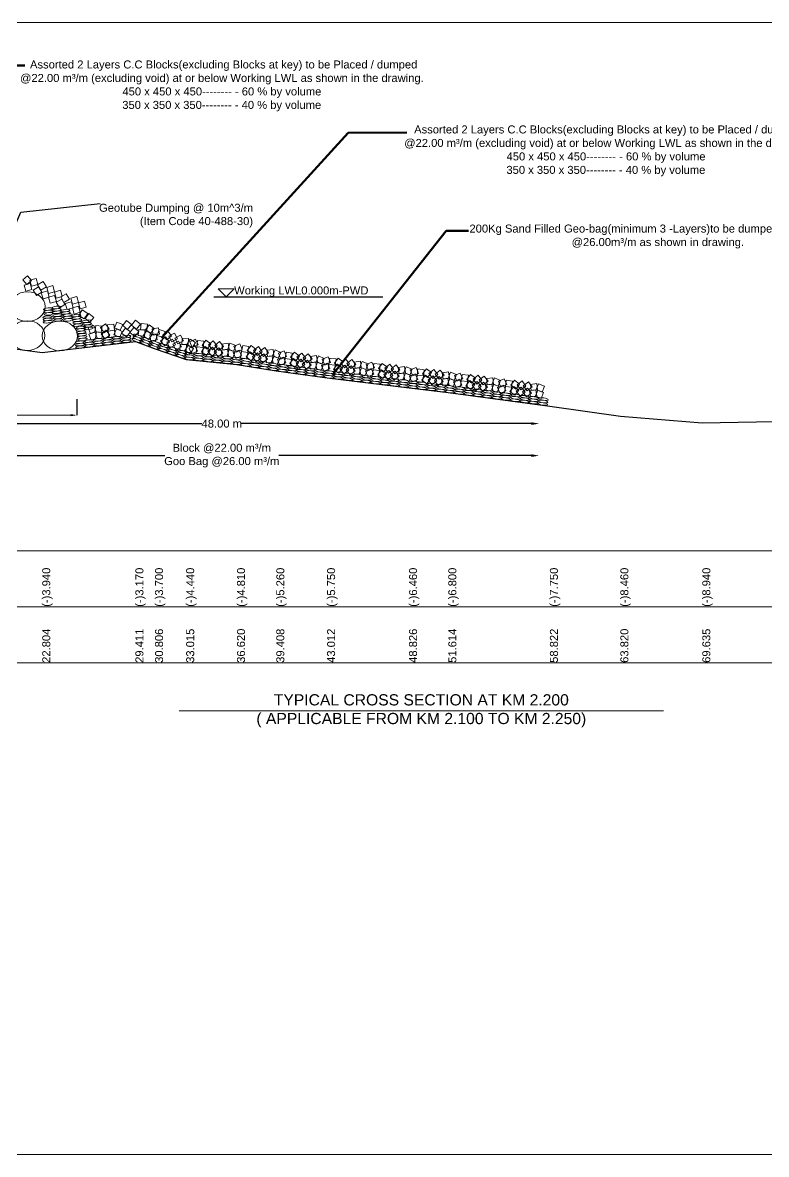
# Model space of a CAD drawing. Header units: inches. Extents: x 66615 to 414904, y -29123 to 90068.
# Drawn here: x 180899 to 185543, y -23222 to -16151 of the extents above; entities that cross this region are included whole.
import ezdxf

# ---------------------------------------------------------------- set-up
doc = ezdxf.new("R2010")
doc.units = ezdxf.units.IN
doc.header["$LTSCALE"] = 7
doc.header["$MEASUREMENT"] = 0
doc.header["$PDMODE"] = 3
for name, color, linetype, lineweight in [('Cross section Data Border', 7, 'Continuous', 9), ('Cross Section Labels', 7, 'Continuous', 9), ('Existing_Bed_Level for Xsection', 7, 'Continuous', 25), ('Long Section Labels', 7, 'Continuous', 9)]:
    doc.layers.add(name, color=color, linetype=linetype, lineweight=lineweight)
doc.styles.get("Standard").update_dxf_attribs({"font": 'arial.ttf'})
doc.dimstyles.new('Appron Lebeling Style', dxfattribs={"dimtxt": 50, "dimasz": 50, "dimexe": 0.18, "dimexo": 0.0625, "dimgap": 0.09, "dimtad": 0, "dimtih": 1, "dimtoh": 1, "dimdec": 4, "dimzin": 0, "dimdsep": 46, "dimtxsty": 'Standard', "dimcen": 0.09, "dimse1": 1, "dimse2": 1, "dimadec": 0, "dimazin": 0, "dimtfac": 1, "dimtdec": 4, "dimtofl": 0, "dimtmove": 0, "dimatfit": 3, "dimfxl": 1, "dimtolj": 1, "dimtzin": 0, "dimarcsym": 0})
doc.dimstyles.get("Standard").update_dxf_attribs({"dimtxt": 0.18, "dimasz": 0.18, "dimexe": 0.18, "dimexo": 0.0625, "dimgap": 0.09, "dimtad": 0, "dimtih": 1, "dimtoh": 1, "dimdec": 4, "dimzin": 0, "dimdsep": 46, "dimtxsty": 'Standard', "dimcen": 0.09, "dimadec": 0, "dimazin": 0, "dimtfac": 1, "dimtdec": 4, "dimtofl": 0, "dimtmove": 0, "dimatfit": 3, "dimfxl": 1, "dimtolj": 1, "dimtzin": 0, "dimarcsym": 0})

# ---------------------------------------------------------------- blocks, each defined once
blk = doc.blocks.new('*D3')
at = {"layer": 'Cross Section Labels', "color": 0, "lineweight": -2}
for p, q in [((180210.8, -18656.3), (182019.1, -18656.3)), ((184074.6, -18656.3), (182266.3, -18656.3))]:
    blk.add_line(p, q, dxfattribs=at)
at = {"layer": 'Cross Section Labels', "color": 0}
for points in [[(180210.8, -18647.9), (180210.8, -18664.6), (180160.8, -18656.3)], [(184074.6, -18647.9), (184074.6, -18664.6), (184124.6, -18656.3)]]:
    blk.add_solid(points, dxfattribs=at)
at = {"layer": 'Defpoints', "color": 0}
for p in [(180160.8, -17864.3), (184124.6, -18537.5), (184124.6, -18656.3)]:
    blk.add_point(p, dxfattribs=at)
at = {"layer": 'Cross Section Labels', "color": 0, "insert": (182142.7, -18656.3), "char_height": 50, "attachment_point": 5}
blk.add_mtext('\\A1;48.00 m', dxfattribs=at)
blk = doc.blocks.new('*D4')
at = {"layer": 'Cross Section Labels', "color": 0, "lineweight": -2}
for p, q in [((180210.8, -18856.3), (181787.1, -18856.3)), ((184074.6, -18856.3), (182498.3, -18856.3))]:
    blk.add_line(p, q, dxfattribs=at)
at = {"layer": 'Cross Section Labels', "color": 0}
for points in [[(180210.8, -18847.9), (180210.8, -18864.6), (180160.8, -18856.3)], [(184074.6, -18847.9), (184074.6, -18864.6), (184124.6, -18856.3)]]:
    blk.add_solid(points, dxfattribs=at)
at = {"layer": 'Defpoints', "color": 0}
for p in [(180160.8, -17864.3), (184124.6, -18537.5), (184124.6, -18856.3)]:
    blk.add_point(p, dxfattribs=at)
at = {"layer": 'Cross Section Labels', "color": 0, "insert": (182142.7, -18856.3), "char_height": 50, "attachment_point": 5}
blk.add_mtext('\\A1;Block @22.00 m³/m ^JGoo Bag @26.00 m³/m ', dxfattribs=at)
blk = doc.blocks.new('*D35')
at = {"layer": 'Defpoints', "color": 0}
for p in [(180160.8, -18515.6), (181238.5, -18503), (181238.5, -18603.5)]:
    blk.add_point(p, dxfattribs=at)
at = {"layer": 'Long Section Labels', "color": 0, "lineweight": -2}
for p, q in [((180160.8, -18515.7), (180160.8, -18603.7)), ((181238.5, -18503.1), (181238.5, -18603.7))]:
    blk.add_line(p, q, dxfattribs=at)
at = {"layer": 'Long Section Labels', "color": 0, "lineweight": 0}
for p, q in [((180200.8, -18603.5), (180611.2, -18603.5)), ((181198.5, -18603.5), (180788.1, -18603.5))]:
    blk.add_line(p, q, dxfattribs=at)
at = {"layer": 'Long Section Labels', "color": 0}
for points in [[(180200.8, -18596.9), (180200.8, -18610.2), (180160.8, -18603.5)], [(181198.5, -18596.9), (181198.5, -18610.2), (181238.5, -18603.5)]]:
    blk.add_solid(points, dxfattribs=at)
at = {"layer": 'Long Section Labels', "color": 0, "insert": (180699.6, -18603.5), "char_height": 40, "attachment_point": 5}
blk.add_mtext('\\A1;12.50m', dxfattribs=at)

msp = doc.modelspace()

# ---------------------------------------------------------------- linework, layer by layer
at = {"layer": 'Cross section Data Border'}
msp.add_lwpolyline([(178488.48281, -19451.00002), (187434.75807, -19451.00002), (187434.75807, -20151.00002), (178488.48281, -20151.00002)], close=True, dxfattribs=at)
msp.add_lwpolyline([(178488.48281, -19801.00002), (187434.75807, -19801.00002)], dxfattribs=at)
at = {"layer": 'Cross Section Labels'}
for points in [[(178388.48281, -16151.00002), (188388.48281, -16151.00002), (188388.48281, -23222.00002), (178388.48281, -23222.00002)], [(182170.02326, -17864.28002), (182220.02326, -17814.28002), (182120.02326, -17814.28002)]]:
    msp.add_lwpolyline(points, close=True, dxfattribs=at)
msp.add_lwpolyline([(181876.48281, -20451.00002), (183388.48281, -20451.00002), (184900.48281, -20451.00002)], dxfattribs=at)
at = {"layer": 'Existing_Bed_Level for Xsection'}
for points in [[(179388.48281, -17544.57602), (179578.60536, -17567.19202), (179772.13505, -17680.53602), (179895.13043, -17679.04002), (180142.08029, -17775.40002), (180212.05983, -18107.33602), (180335.13043, -18117.89602), (180458.43774, -18179.67202), (180652.02505, -18152.83202), (180775.13043, -18178.70402), (181021.83918, -18211.00002), (181603.28807, -18143.24002), (181726.04466, -18189.88002), (181920.46345, -18255.00002), (182237.66111, -18287.56002), (182483.04507, -18327.16002), (182800.15354, -18370.28002), (183311.838, -18432.76002), (183557.15817, -18462.68002), (184191.44572, -18546.28002), (184631.29567, -18608.76002), (185142.98943, -18651.00002), (185705.44582, -18640.44002)], [(182093.88593, -17864.28002), (183147.44612, -17864.28002)]]:
    msp.add_lwpolyline(points, dxfattribs=at)
at = {"layer": 'Long Section Labels'}
for points in [[(180928.76145, -17732.17103), (180899.63632, -17759.00173), (180926.46702, -17788.12687), (180955.59215, -17761.29616)], [(180956.80969, -17818.63083), (180946.11149, -17780.5033), (180907.98396, -17791.20149), (180918.68216, -17829.32902)], [(180993.70866, -17787.16326), (180983.01047, -17749.03573), (180944.88294, -17759.73393), (180955.58113, -17797.86146)], [(181019.62286, -17835.52113), (180999.41423, -17801.46572), (180965.35882, -17821.67434), (180985.56744, -17855.72976)], [(181047.41239, -17802.26388), (181027.20376, -17768.20846), (180993.14834, -17788.41709), (181013.35697, -17822.4725)], [(181087.99537, -17794.23937), (181049.85933, -17804.9072), (181060.52716, -17843.04324), (181098.6632, -17832.37541)], [(181054.19339, -17827.58525), (181016.05735, -17838.25308), (181026.72518, -17876.38912), (181064.86122, -17865.72129)], [(181109.8228, -17892.99981), (181099.1246, -17854.87228), (181060.99707, -17865.57048), (181071.69527, -17903.69801)], [(181146.72177, -17861.53224), (181136.02357, -17823.40471), (181097.89604, -17834.10291), (181108.59424, -17872.23044)], [(181163.65369, -17912.18731), (181143.44506, -17878.13189), (181109.38965, -17898.34052), (181129.59828, -17932.39594)], [(181191.44322, -17878.93005), (181171.23459, -17844.87464), (181137.17918, -17865.08326), (181157.3878, -17899.13868)], [(181237.69908, -17862.10221), (181199.56304, -17872.77004), (181210.23087, -17910.90608), (181248.36691, -17900.23825)], [(181203.89709, -17895.44809), (181165.76105, -17906.11592), (181176.42889, -17944.25196), (181214.56492, -17933.58413)], [(181259.5265, -17960.86265), (181248.82831, -17922.73512), (181210.70078, -17933.43332), (181221.39897, -17971.56085)], [(181296.42548, -17929.39509), (181285.72728, -17891.26756), (181247.59975, -17901.96575), (181258.29795, -17940.09328)], [(181305.40241, -17967.58251), (181271.92669, -17946.42745), (181250.77163, -17979.90317), (181284.24735, -18001.05823)], [(181313.4309, -17967.76336), (181288.84659, -17998.80803), (181319.89126, -18023.39234), (181344.47557, -17992.34767)], [(181524.36854, -18037.10913), (181488.00315, -18021.4337), (181472.32773, -18057.79908), (181508.69311, -18073.47451)], [(181548.58923, -18012.352), (181524.00491, -18043.39667), (181555.04958, -18067.98098), (181579.6339, -18036.93631)], [(181635.20857, -18034.13305), (181604.14433, -18009.57347), (181579.58475, -18040.6377), (181610.64899, -18065.19729)], [(181678.59685, -18034.35552), (181639.19903, -18030.35903), (181635.20254, -18069.75685), (181674.60036, -18073.75334)], [(181344.58664, -18043.98557), (181307.78241, -18058.60092), (181322.39777, -18095.40515), (181359.202, -18080.7898)], [(181349.17046, -18083.31938), (181312.36623, -18097.93473), (181326.98159, -18134.73896), (181363.78582, -18120.12361)], [(181395.29568, -18048.40244), (181356.11691, -18042.64187), (181350.35634, -18081.82064), (181389.53511, -18087.58121)], [(181399.8795, -18087.73625), (181360.70073, -18081.97568), (181354.94017, -18121.15445), (181394.11894, -18126.91501)], [(181416.24419, -18032.82577), (181384.45787, -18056.44335), (181408.07546, -18088.22966), (181439.86177, -18064.61208)], [(181420.82801, -18072.15958), (181389.0417, -18095.77716), (181412.65928, -18127.56347), (181444.44559, -18103.94589)], [(181468.86862, -18033.98508), (181429.53481, -18038.5689), (181434.11864, -18077.90271), (181473.45245, -18073.31888)], [(181473.45245, -18073.31888), (181434.11864, -18077.90271), (181438.70246, -18117.23652), (181478.03627, -18112.65269)], [(181521.43167, -18080.3489), (181485.06628, -18064.67347), (181469.39086, -18101.03886), (181505.75624, -18116.71428)], [(181540.84004, -18059.19719), (181516.25572, -18090.24186), (181547.30039, -18114.82617), (181571.88471, -18083.7815)], [(181623.8498, -18081.27878), (181592.78557, -18056.7192), (181568.22598, -18087.78344), (181599.29022, -18112.34302)], [(181664.5322, -18071.3737), (181625.13438, -18067.37721), (181621.13789, -18106.77503), (181660.53571, -18110.77152)], [(181707.49564, -18098.66946), (181675.38367, -18075.4966), (181652.21081, -18107.60857), (181684.32278, -18130.78143)], [(181721.56029, -18061.65127), (181689.44832, -18038.47842), (181666.27546, -18070.59039), (181698.38743, -18093.76325)], [(181733.26613, -18094.50359), (181694.17134, -18100.80893), (181700.47668, -18139.90372), (181739.57147, -18133.59838)], [(181747.33078, -18057.48541), (181708.23599, -18063.79075), (181714.54133, -18102.88554), (181753.63612, -18096.5802)], [(181789.17049, -18080.16856), (181751.62085, -18067.59142), (181739.0437, -18105.14106), (181776.59335, -18117.7182)], [(181829.60642, -18106.93351), (181803.35829, -18077.28227), (181773.70705, -18103.5304), (181799.95519, -18133.18164)], [(181848.11033, -18091.26103), (181812.65831, -18108.90514), (181830.30242, -18144.35716), (181865.75444, -18126.71305)], [(181776.59335, -18117.7182), (181739.0437, -18105.14106), (181726.46656, -18142.6907), (181764.0162, -18155.26785)], [(181817.02928, -18144.48315), (181790.78115, -18114.83191), (181761.12991, -18141.08005), (181787.37804, -18170.73128)], [(181835.53319, -18128.81067), (181800.08117, -18146.45478), (181817.72528, -18181.9068), (181853.1773, -18164.26269)], [(181890.73402, -18176.81869), (181873.06169, -18141.38073), (181837.62373, -18159.05307), (181855.29607, -18194.49102)], [(181903.31116, -18139.26905), (181885.63883, -18103.83109), (181850.20087, -18121.50343), (181867.87321, -18156.94138)], [(181922.70249, -18161.96114), (181883.17664, -18159.53904), (181880.75454, -18199.0649), (181920.2804, -18201.487)], [(181935.27963, -18124.4115), (181895.75378, -18121.9894), (181893.33168, -18161.51526), (181932.85754, -18163.93736)], [(181966.72033, -18187.52176), (181933.70975, -18165.64799), (181911.83598, -18198.65856), (181944.84656, -18220.53233)], [(181979.29747, -18149.97212), (181946.2869, -18128.09835), (181924.41313, -18161.10892), (181957.4237, -18182.98269)], [(181974.63525, -18168.35577), (181938.48839, -18184.52873), (181954.66135, -18220.67558), (181990.80821, -18204.50263)], [(181978.6789, -18128.96276), (181942.53204, -18145.13572), (181958.705, -18181.28258), (181994.85186, -18165.10962)], [(182029.80328, -18141.49164), (181990.41028, -18137.44799), (181986.36663, -18176.841), (182025.75963, -18180.88465)], [(182075.12126, -18158.74586), (182043.01385, -18135.56668), (182019.83467, -18167.67408), (182051.94207, -18190.85326)], [(182089.74135, -18139.3997), (182059.01705, -18164.38324), (182084.00058, -18195.10754), (182114.72489, -18170.124)], [(182154.12017, -18174.14547), (182129.11217, -18143.44107), (182098.40777, -18168.44907), (182123.41577, -18199.15347)], [(182182.05618, -18152.64408), (182142.96014, -18158.94172), (182149.25778, -18198.03775), (182188.35381, -18191.74012)], [(182230.60512, -18167.93839), (182193.6038, -18153.82944), (182179.49485, -18190.83075), (182216.49617, -18204.9397)], [(182254.42994, -18157.26831), (182218.28308, -18173.44127), (182234.45604, -18209.58813), (182270.6029, -18193.41517)], [(182312.23357, -18173.90915), (182273.13937, -18167.60014), (182266.83036, -18206.69434), (182305.92456, -18213.00335)], [(182356.48092, -18193.74848), (182325.76389, -18168.756), (182300.77141, -18199.47304), (182331.48845, -18224.46551)], [(182025.75963, -18180.88465), (181986.36663, -18176.841), (181982.32298, -18216.234), (182021.71598, -18220.27765)], [(182071.07761, -18198.13887), (182038.9702, -18174.95968), (182015.79102, -18207.06708), (182047.89842, -18230.24627)], [(182085.6977, -18178.7927), (182054.9734, -18203.77624), (182079.95693, -18234.50055), (182110.68124, -18209.51701)], [(182150.07652, -18213.53848), (182125.06852, -18182.83408), (182094.36412, -18207.84207), (182119.37212, -18238.54647)], [(182178.01253, -18192.03709), (182138.91649, -18198.33473), (182145.21413, -18237.43076), (182184.31016, -18231.13312)], [(182226.56147, -18207.33139), (182189.56015, -18193.22244), (182175.4512, -18230.22376), (182212.45252, -18244.33271)], [(182250.38629, -18196.66132), (182214.23943, -18212.83427), (182230.41239, -18248.98113), (182266.55925, -18232.80818)], [(182305.92456, -18213.00335), (182266.83036, -18206.69434), (182260.52135, -18245.78854), (182299.61555, -18252.09755)], [(182350.17191, -18232.84268), (182319.45488, -18207.8502), (182294.4624, -18238.56724), (182325.17943, -18263.55971)], [(182365.8835, -18214.37197), (182333.76936, -18237.54182), (182356.9392, -18269.65596), (182389.05335, -18246.48612)], [(182372.19252, -18175.27777), (182340.07837, -18198.44762), (182363.24821, -18230.56176), (182395.36236, -18207.39192)], [(182428.1511, -18252.77312), (182404.95569, -18220.67743), (182372.86001, -18243.87284), (182396.05541, -18275.96853)], [(182434.46011, -18213.67892), (182411.2647, -18181.58323), (182379.16902, -18204.77864), (182402.36443, -18236.87433)], [(182457.28075, -18232.91881), (182417.88657, -18236.95099), (182421.91876, -18276.34518), (182461.31294, -18272.31299)], [(182463.58976, -18193.82461), (182424.19558, -18197.8568), (182428.22777, -18237.25098), (182467.62195, -18233.21879)], [(182504.86673, -18250.98783), (182468.74078, -18234.76822), (182452.52117, -18270.89417), (182488.64712, -18287.11378)], [(182511.17574, -18211.89363), (182475.04979, -18195.67402), (182458.83018, -18231.79997), (182494.95613, -18248.01958)], [(182527.12978, -18240.58753), (182490.4711, -18255.56422), (182505.44779, -18292.2229), (182542.10647, -18277.24621)], [(182532.46543, -18201.34864), (182495.80675, -18216.32533), (182510.78344, -18252.98401), (182547.44212, -18238.00732)], [(182583.1506, -18215.55036), (182543.91171, -18210.2147), (182538.57606, -18249.4536), (182577.81495, -18254.78925)], [(182627.87726, -18234.2841), (182596.5487, -18210.0626), (182572.32719, -18241.39116), (182603.65575, -18265.61267)], [(182643.12504, -18215.4287), (182611.59653, -18239.38936), (182635.55719, -18270.91787), (182667.0857, -18246.95721)], [(182706.3276, -18252.27077), (182682.34184, -18220.76135), (182650.83242, -18244.74711), (182674.81818, -18276.25653)], [(182734.95492, -18231.69878), (182695.67309, -18236.70859), (182700.6829, -18275.99041), (182739.96472, -18270.9806)], [(182782.97518, -18248.57981), (182746.45736, -18233.26287), (182731.14042, -18269.78069), (182767.65824, -18285.09763)], [(182807.13769, -18238.69822), (182770.47901, -18253.67491), (182785.4557, -18290.33359), (182822.11438, -18275.3569)], [(182577.81495, -18254.78925), (182538.57606, -18249.4536), (182533.2404, -18288.69249), (182572.4793, -18294.02815)], [(182622.5416, -18273.523), (182591.21304, -18249.30149), (182566.99154, -18280.63005), (182598.3201, -18304.85156)], [(182637.78939, -18254.6676), (182606.26088, -18278.62826), (182630.22154, -18310.15676), (182661.75005, -18286.1961)], [(182700.99195, -18291.50966), (182677.00619, -18260.00025), (182645.49677, -18283.98601), (182669.48253, -18315.49542)], [(182729.61926, -18270.93767), (182690.33744, -18275.94748), (182695.34724, -18315.22931), (182734.62907, -18310.2195)], [(182777.63953, -18287.81871), (182741.12171, -18272.50176), (182725.80476, -18309.01958), (182762.32258, -18324.33653)], [(182801.80204, -18277.93711), (182765.14336, -18292.9138), (182780.12004, -18329.57248), (182816.77872, -18314.59579)], [(182851.41615, -18291.43205), (182812.10811, -18286.63228), (182807.30834, -18325.94032), (182846.61638, -18330.74009)], [(182856.21592, -18252.124), (182816.90787, -18247.32424), (182812.10811, -18286.63228), (182851.41615, -18291.43205)], [(182896.39425, -18309.55378), (182864.73812, -18285.76199), (182840.94633, -18317.41812), (182872.60246, -18341.20991)], [(182901.19402, -18270.24574), (182869.53788, -18246.45395), (182845.74609, -18278.11008), (182877.40222, -18301.90187)], [(182911.38334, -18290.49209), (182880.1847, -18314.8807), (182904.57331, -18346.07935), (182935.77196, -18321.69073)], [(182916.18311, -18251.18405), (182884.98447, -18275.57266), (182909.37308, -18306.77131), (182940.57173, -18282.38269)], [(182975.08271, -18326.46837), (182950.66925, -18295.28915), (182919.49004, -18319.70261), (182943.90349, -18350.88182)], [(182979.88247, -18287.16032), (182955.46902, -18255.98111), (182924.28981, -18280.39456), (182948.70326, -18311.57378)], [(183003.42666, -18305.50769), (182964.21685, -18311.05301), (182969.76217, -18350.26282), (183008.97198, -18344.7175)], [(183008.22643, -18266.19965), (182969.01662, -18271.74496), (182974.56193, -18310.95478), (183013.77175, -18305.40946)], [(183051.67279, -18321.73194), (183014.94938, -18306.91469), (183000.13212, -18343.6381), (183036.85553, -18358.45536)], [(183056.47256, -18282.4239), (183019.74915, -18267.60664), (183004.93189, -18304.33006), (183041.6553, -18319.14731)], [(183075.69822, -18311.52159), (183039.2473, -18326.99707), (183054.72278, -18363.44799), (183091.1737, -18347.97251)], [(183080.49799, -18272.21355), (183044.04707, -18287.68902), (183059.52255, -18324.13995), (183095.97347, -18308.66447)], [(183131.37222, -18285.72238), (183092.06417, -18280.92261), (183087.26441, -18320.23065), (183126.57245, -18325.03042)], [(183176.35032, -18303.84411), (183144.69418, -18280.05232), (183120.90239, -18311.70845), (183152.55852, -18335.50024)], [(183191.33941, -18284.78242), (183160.14077, -18309.17103), (183184.52938, -18340.36968), (183215.72803, -18315.98106)], [(183255.03877, -18320.7587), (183230.62532, -18289.57948), (183199.44611, -18313.99294), (183223.85956, -18345.17215)], [(183283.38273, -18299.79802), (183244.17292, -18305.34334), (183249.71823, -18344.55315), (183288.92805, -18339.00783)], [(183331.62886, -18316.02228), (183294.90545, -18301.20502), (183280.08819, -18337.92843), (183316.8116, -18352.74569)], [(183355.63635, -18305.80573), (183319.18761, -18321.28636), (183334.66824, -18357.73509), (183371.11698, -18342.25446)], [(183451.49314, -18337.42275), (183419.83365, -18313.63543), (183396.04633, -18345.29492), (183427.70583, -18369.08224)], [(183126.57245, -18325.03042), (183087.26441, -18320.23065), (183082.46464, -18359.53869), (183121.77268, -18364.33846)], [(183171.55055, -18343.15215), (183139.89442, -18319.36036), (183116.10263, -18351.01649), (183147.75876, -18374.80829)], [(183186.53964, -18324.09046), (183155.341, -18348.47908), (183179.72961, -18379.67772), (183210.92826, -18355.28911)], [(183250.239, -18360.06674), (183225.82555, -18328.88753), (183194.64634, -18353.30098), (183219.05979, -18384.48019)], [(183278.58296, -18339.10606), (183239.37315, -18344.65138), (183244.91847, -18383.86119), (183284.12828, -18378.31588)], [(183326.82909, -18355.33032), (183290.10568, -18340.51306), (183275.28842, -18377.23647), (183312.01183, -18392.05373)], [(183350.84214, -18345.11445), (183314.3934, -18360.59508), (183329.87403, -18397.04381), (183366.32276, -18381.56318)], [(183401.71827, -18358.61609), (183362.40955, -18353.82188), (183357.61534, -18393.1306), (183396.92406, -18397.92481)], [(183406.51248, -18319.30737), (183367.20376, -18314.51316), (183362.40955, -18353.82188), (183401.71827, -18358.61609)], [(183446.69893, -18376.73147), (183415.03944, -18352.94415), (183391.25212, -18384.60364), (183422.91161, -18408.39096)], [(183461.68533, -18357.66766), (183430.49013, -18382.06068), (183454.88316, -18413.25588), (183486.07836, -18388.86285)], [(183466.47954, -18318.35894), (183435.28435, -18342.75196), (183459.67737, -18373.94716), (183490.87257, -18349.55413)], [(183525.38978, -18393.63493), (183500.97192, -18362.45917), (183469.79616, -18386.87703), (183494.21401, -18418.05279)], [(183530.18399, -18354.32621), (183505.76613, -18323.15045), (183474.59037, -18347.56831), (183499.00823, -18378.74407)], [(183553.73077, -18372.67025), (183514.52174, -18378.22111), (183520.0726, -18417.43014), (183559.28163, -18411.87928)], [(183558.52499, -18333.36153), (183519.31596, -18338.91239), (183524.86681, -18378.12142), (183564.07584, -18372.57056)], [(183602.69157, -18389.32511), (183566.1112, -18374.15815), (183550.94424, -18410.73852), (183587.52461, -18425.90548)], [(183607.86615, -18350.06465), (183571.28578, -18334.8977), (183556.11883, -18371.47806), (183592.69919, -18386.64502)], [(183626.81332, -18379.34445), (183590.21641, -18394.47145), (183605.34341, -18431.06836), (183641.94032, -18415.94136)], [(183631.98791, -18340.08399), (183595.39099, -18355.21099), (183610.51799, -18391.8079), (183647.1149, -18376.6809)], [(183682.73093, -18354.07759), (183643.47047, -18348.90301), (183638.29589, -18388.16347), (183677.55635, -18393.33805)], [(183727.53408, -18372.62763), (183696.10639, -18348.5349), (183672.01365, -18379.96259), (183703.44135, -18404.05533)], [(183742.70436, -18353.70982), (183711.27445, -18377.79966), (183735.36429, -18409.22957), (183766.79421, -18385.13973)], [(183806.05758, -18390.29221), (183781.94272, -18358.88149), (183750.532, -18382.99635), (183774.64686, -18414.40707)], [(183834.60023, -18369.60291), (183795.3393, -18374.77388), (183800.51026, -18414.03482), (183839.7712, -18408.86385)], [(183882.68937, -18386.28674), (183846.109, -18371.11979), (183830.94204, -18407.70015), (183867.52241, -18422.86711)], [(183906.81112, -18376.30608), (183870.21421, -18391.43308), (183885.34121, -18428.02999), (183921.93812, -18412.90299)], [(183677.55635, -18393.33805), (183638.29589, -18388.16347), (183633.1213, -18427.42392), (183672.38176, -18432.59851)], [(183722.3595, -18411.88809), (183690.9318, -18387.79536), (183666.83907, -18419.22305), (183698.26676, -18443.31579)], [(183737.52978, -18392.97028), (183706.09987, -18417.06012), (183730.18971, -18448.49003), (183761.61962, -18424.40019)], [(183800.88299, -18429.55267), (183776.76813, -18398.14195), (183745.35741, -18422.25681), (183769.47227, -18453.66753)], [(183829.42565, -18408.86337), (183790.16471, -18414.03434), (183795.33568, -18453.29528), (183834.59661, -18448.12431)], [(183877.51478, -18425.5472), (183840.93442, -18410.38025), (183825.76746, -18446.96061), (183862.34783, -18462.12757)], [(183901.63654, -18415.56654), (183865.03963, -18430.69354), (183880.16662, -18467.29045), (183916.76354, -18452.16345)], [(183952.37956, -18429.56014), (183913.1191, -18424.38556), (183907.94452, -18463.64601), (183947.20498, -18468.8206)], [(183957.55415, -18390.29968), (183918.29369, -18385.1251), (183913.1191, -18424.38556), (183952.37956, -18429.56014)], [(183997.18272, -18448.11018), (183965.75502, -18424.01745), (183941.66228, -18455.44514), (183973.08998, -18479.53788)], [(184002.3573, -18408.84972), (183970.92961, -18384.75699), (183946.83687, -18416.18468), (183978.26456, -18440.27742)], [(184012.353, -18429.19237), (183980.92308, -18453.28221), (184005.01292, -18484.71212), (184036.44284, -18460.62228)], [(184017.52758, -18389.93191), (183986.09767, -18414.02175), (184010.18751, -18445.45166), (184041.61742, -18421.36182)], [(184075.70621, -18465.77476), (184051.59135, -18434.36404), (184020.18063, -18458.4789), (184044.29549, -18489.88962)], [(184080.88079, -18426.5143), (184056.76593, -18395.10358), (184025.35521, -18419.21844), (184049.47007, -18450.62916)], [(184104.24886, -18445.08546), (184064.98793, -18450.25643), (184070.15889, -18489.51737), (184109.41983, -18484.3464)], [(184109.42345, -18405.825), (184070.16251, -18410.99597), (184075.33348, -18450.25691), (184114.59441, -18445.08594)], [(184152.338, -18461.76929), (184115.75763, -18446.60234), (184100.59067, -18483.1827), (184137.17104, -18498.34966)], [(184157.51259, -18422.50883), (184120.93222, -18407.34188), (184105.76526, -18443.92224), (184142.34563, -18459.0892)]]:
    msp.add_lwpolyline(points, close=True, dxfattribs=at)
for centre, major_axis, ratio in [((180929.74153, -17925.25541), (110, 0), 0.84), ((181058.96342, -17940.59108), (29.08954, 3.38999), 0.255), ((181060.69509, -17955.45052), (29.08954, 3.38999), 0.255), ((181109.84108, -17930.91107), (29.08954, 3.38999), 0.255), ((181111.57275, -17945.77051), (29.08954, 3.38999), 0.255), ((181113.30442, -17960.62995), (29.08954, 3.38999), 0.255), ((181165.61305, -17950.14333), (29.08954, 3.38999), 0.255), ((181167.34472, -17965.00276), (29.08954, 3.38999), 0.255), ((180927.75074, -18106.15762), (110, 0), 0.84), ((181131.74721, -18108.14532), (110, 0), 0.84), ((181054.1179, -17990.20114), (29.08954, 3.38999), 0.255), ((181055.84957, -18005.06058), (29.08954, 3.38999), 0.255), ((181057.58123, -18019.92002), (29.08954, 3.38999), 0.255), ((181062.42676, -17970.30996), (29.08954, 3.38999), 0.255), ((181117.10971, -17979.3111), (29.08954, 3.38999), 0.255), ((181118.84137, -17994.17054), (29.08954, 3.38999), 0.255), ((181120.57304, -18009.02998), (29.08954, 3.38999), 0.255), ((181180.10151, -17978.10107), (29.08954, 3.38999), 0.255), ((181181.83318, -17992.9605), (29.08954, 3.38999), 0.255), ((181183.56485, -18007.81994), (29.08954, 3.38999), 0.255), ((181233.40295, -17981.30748), (29.08954, 3.38999), 0.255), ((181235.13462, -17996.16692), (29.08954, 3.38999), 0.255), ((181240.6709, -18010.77119), (29.08954, 3.38999), 0.255), ((181242.40256, -18025.63062), (29.08954, 3.38999), 0.255), ((181297.95391, -18017.0096), (29.08954, 3.38999), 0.255), ((181299.68558, -18031.86904), (29.08954, 3.38999), 0.255), ((181244.13423, -18040.49006), (29.08954, 3.38999), 0.255), ((181262.27891, -18055.62547), (29.08954, 3.38999), 0.255), ((181264.01057, -18070.48491), (29.08954, 3.38999), 0.255), ((181265.74224, -18085.34435), (29.08954, 3.38999), 0.255), ((181269.8572, -18101.04367), (29.08954, 3.38999), 0.255), ((181308.75961, -18046.43317), (29.08954, 3.38999), 0.255), ((181310.49128, -18061.2926), (29.08954, 3.38999), 0.255), ((181620.36246, -18109.71879), (27.377, -10.40159), 0.255), ((181256.12155, -18147.88132), (29.08954, 3.38999), 0.255), ((181257.85322, -18162.74076), (29.08954, 3.38999), 0.255), ((181259.58488, -18177.6002), (29.08954, 3.38999), 0.255), ((181271.58886, -18115.90311), (29.08954, 3.38999), 0.255), ((181273.32053, -18130.76255), (29.08954, 3.38999), 0.255), ((181313.90667, -18140.31162), (29.08954, 3.38999), 0.255), ((181315.63834, -18155.17105), (29.08954, 3.38999), 0.255), ((181317.37, -18170.03049), (29.08954, 3.38999), 0.255), ((181370.27086, -18132.74191), (29.08954, 3.38999), 0.255), ((181372.00253, -18147.60135), (29.08954, 3.38999), 0.255), ((181373.7342, -18162.46079), (29.08954, 3.38999), 0.255), ((181428.44994, -18125.96193), (29.08954, 3.38999), 0.255), ((181430.1816, -18140.82137), (29.08954, 3.38999), 0.255), ((181431.91327, -18155.68081), (29.08954, 3.38999), 0.255), ((181486.62901, -18119.18195), (29.08954, 3.38999), 0.255), ((181488.36068, -18134.04139), (29.08954, 3.38999), 0.255), ((181490.09234, -18148.90083), (29.08954, 3.38999), 0.255), ((181544.80809, -18112.40196), (29.08954, 3.38999), 0.255), ((181546.53975, -18127.2614), (29.08954, 3.38999), 0.255), ((181548.27142, -18142.12084), (29.08954, 3.38999), 0.255), ((181609.73583, -18137.68808), (27.377, -10.40159), 0.255), ((181615.04914, -18123.70344), (27.377, -10.40159), 0.255), ((181664.48984, -18158.49126), (27.377, -10.40159), 0.255), ((181669.80315, -18144.50661), (27.377, -10.40159), 0.255), ((181675.11646, -18130.52196), (27.377, -10.40159), 0.255), ((181719.24384, -18179.29443), (27.377, -10.40159), 0.255), ((181724.55715, -18165.30978), (27.377, -10.40159), 0.255), ((181729.87046, -18151.32514), (27.377, -10.40159), 0.255), ((181779.11854, -18183.99164), (27.77005, -9.30149), 0.255), ((181783.86991, -18169.80622), (27.77005, -9.30149), 0.255), ((181774.36718, -18198.17706), (27.77005, -9.30149), 0.255), ((181829.90727, -18216.78005), (27.77005, -9.30149), 0.255), ((181834.65864, -18202.59463), (27.77005, -9.30149), 0.255), ((181839.41, -18188.40921), (27.77005, -9.30149), 0.255), ((181885.44736, -18235.38304), (27.77005, -9.30149), 0.255), ((181890.19873, -18221.19762), (27.77005, -9.30149), 0.255), ((181894.95009, -18207.0122), (27.77005, -9.30149), 0.255), ((181940.2665, -18249.51347), (29.13332, -2.9905), 0.255), ((181941.7941, -18234.63167), (29.13332, -2.9905), 0.255), ((181943.3217, -18219.74987), (29.13332, -2.9905), 0.255), ((182000.06073, -18240.61268), (29.13332, -2.9905), 0.255), ((182001.58833, -18225.73088), (29.13332, -2.9905), 0.255), ((182058.32736, -18246.59369), (29.13332, -2.9905), 0.255), ((182059.85496, -18231.71188), (29.13332, -2.9905), 0.255), ((182118.1216, -18237.69289), (29.13332, -2.9905), 0.255), ((182176.38823, -18243.6739), (29.13332, -2.9905), 0.255), ((182234.65486, -18249.65491), (29.13332, -2.9905), 0.255), ((181998.53313, -18255.49448), (29.13332, -2.9905), 0.255), ((182056.79976, -18261.47549), (29.13332, -2.9905), 0.255), ((182115.06639, -18267.4565), (29.13332, -2.9905), 0.255), ((182116.594, -18252.57469), (29.13332, -2.9905), 0.255), ((182173.33303, -18273.4375), (29.13332, -2.9905), 0.255), ((182174.86063, -18258.5557), (29.13332, -2.9905), 0.255), ((182231.59966, -18279.41851), (29.13332, -2.9905), 0.255), ((182233.12726, -18264.53671), (29.13332, -2.9905), 0.255), ((182289.904, -18288.41418), (28.91233, -4.66586), 0.255), ((182292.2874, -18273.64526), (28.91233, -4.66586), 0.255), ((182294.6708, -18258.87634), (28.91233, -4.66586), 0.255), ((182347.72866, -18297.74591), (28.91233, -4.66586), 0.255), ((182350.11206, -18282.97699), (28.91233, -4.66586), 0.255), ((182352.49547, -18268.20807), (28.91233, -4.66586), 0.255), ((182405.55332, -18307.07764), (28.91233, -4.66586), 0.255), ((182407.93673, -18292.30872), (28.91233, -4.66586), 0.255), ((182410.32013, -18277.5398), (28.91233, -4.66586), 0.255), ((182463.37799, -18316.40937), (28.91233, -4.66586), 0.255), ((182465.76139, -18301.64045), (28.91233, -4.66586), 0.255), ((182468.1448, -18286.87153), (28.91233, -4.66586), 0.255), ((182523.1713, -18309.96982), (29.01934, -3.94601), 0.255), ((182525.187, -18295.14624), (29.01934, -3.94601), 0.255), ((182581.20999, -18317.86184), (29.01934, -3.94601), 0.255), ((182583.22568, -18303.03826), (29.01934, -3.94601), 0.255), ((182641.26436, -18310.93029), (29.01934, -3.94601), 0.255), ((182699.30305, -18318.82231), (29.01934, -3.94601), 0.255), ((182521.15561, -18324.7934), (29.01934, -3.94601), 0.255), ((182579.1943, -18332.68543), (29.01934, -3.94601), 0.255), ((182637.23298, -18340.57745), (29.01934, -3.94601), 0.255), ((182639.24867, -18325.75387), (29.01934, -3.94601), 0.255), ((182695.27166, -18348.46948), (29.01934, -3.94601), 0.255), ((182697.28736, -18333.64589), (29.01934, -3.94601), 0.255), ((182753.31035, -18356.3615), (29.01934, -3.94601), 0.255), ((182755.32604, -18341.53792), (29.01934, -3.94601), 0.255), ((182757.34173, -18326.71434), (29.01934, -3.94601), 0.255), ((182811.26576, -18364.10133), (29.07048, -3.54969), 0.255), ((182813.07901, -18349.25163), (29.07048, -3.54969), 0.255), ((182814.89225, -18334.40192), (29.07048, -3.54969), 0.255), ((182869.40672, -18371.20072), (29.07048, -3.54969), 0.255), ((182871.21997, -18356.35102), (29.07048, -3.54969), 0.255), ((182873.03322, -18341.50131), (29.07048, -3.54969), 0.255), ((182927.54769, -18378.30011), (29.07048, -3.54969), 0.255), ((182929.36093, -18363.45041), (29.07048, -3.54969), 0.255), ((182931.17418, -18348.6007), (29.07048, -3.54969), 0.255), ((182985.68865, -18385.3995), (29.07048, -3.54969), 0.255), ((182987.5019, -18370.5498), (29.07048, -3.54969), 0.255), ((182989.31514, -18355.70009), (29.07048, -3.54969), 0.255), ((183043.82961, -18392.49889), (29.07048, -3.54969), 0.255), ((183045.64286, -18377.64919), (29.07048, -3.54969), 0.255), ((183047.4561, -18362.79948), (29.07048, -3.54969), 0.255), ((183103.78382, -18384.74858), (29.07048, -3.54969), 0.255), ((183105.59707, -18369.89887), (29.07048, -3.54969), 0.255), ((183161.92479, -18391.84797), (29.07048, -3.54969), 0.255), ((183163.73803, -18376.99826), (29.07048, -3.54969), 0.255), ((183221.87899, -18384.09765), (29.07048, -3.54969), 0.255), ((183280.01996, -18391.19704), (29.07048, -3.54969), 0.255), ((183101.97058, -18399.59828), (29.07048, -3.54969), 0.255), ((183160.11154, -18406.69767), (29.07048, -3.54969), 0.255), ((183218.2525, -18413.79706), (29.07048, -3.54969), 0.255), ((183220.06575, -18398.94736), (29.07048, -3.54969), 0.255), ((183276.39347, -18420.89645), (29.07048, -3.54969), 0.255), ((183278.20671, -18406.04675), (29.07048, -3.54969), 0.255), ((183334.53375, -18427.99263), (29.07098, -3.54559), 0.255), ((183336.3449, -18413.14267), (29.07098, -3.54559), 0.255), ((183338.15605, -18398.29271), (29.07098, -3.54559), 0.255), ((183392.67572, -18435.08381), (29.07098, -3.54559), 0.255), ((183394.48687, -18420.23384), (29.07098, -3.54559), 0.255), ((183396.29801, -18405.38388), (29.07098, -3.54559), 0.255), ((183450.81769, -18442.17498), (29.07098, -3.54559), 0.255), ((183452.62883, -18427.32502), (29.07098, -3.54559), 0.255), ((183454.43998, -18412.47506), (29.07098, -3.54559), 0.255), ((183508.95965, -18449.26615), (29.07098, -3.54559), 0.255), ((183510.7708, -18434.41619), (29.07098, -3.54559), 0.255), ((183512.58195, -18419.56623), (29.07098, -3.54559), 0.255), ((183567.16237, -18456.45389), (29.03529, -3.82689), 0.255), ((183569.11721, -18441.62216), (29.03529, -3.82689), 0.255), ((183571.07205, -18426.79044), (29.03529, -3.82689), 0.255), ((183625.23295, -18464.10768), (29.03529, -3.82689), 0.255), ((183627.18779, -18449.27595), (29.03529, -3.82689), 0.255), ((183629.14264, -18434.44422), (29.03529, -3.82689), 0.255), ((183685.25838, -18456.92974), (29.03529, -3.82689), 0.255), ((183687.21322, -18442.09801), (29.03529, -3.82689), 0.255), ((183743.32896, -18464.58352), (29.03529, -3.82689), 0.255), ((183745.2838, -18449.75179), (29.03529, -3.82689), 0.255), ((183803.35438, -18457.40558), (29.03529, -3.82689), 0.255), ((183683.30353, -18471.76146), (29.03529, -3.82689), 0.255), ((183741.37411, -18479.41525), (29.03529, -3.82689), 0.255), ((183799.4447, -18487.06903), (29.03529, -3.82689), 0.255), ((183801.39954, -18472.23731), (29.03529, -3.82689), 0.255), ((183857.51528, -18494.72282), (29.03529, -3.82689), 0.255), ((183859.47012, -18479.89109), (29.03529, -3.82689), 0.255), ((183861.42496, -18465.05936), (29.03529, -3.82689), 0.255), ((183915.58586, -18502.3766), (29.03529, -3.82689), 0.255), ((183917.5407, -18487.54488), (29.03529, -3.82689), 0.255), ((183919.49555, -18472.71315), (29.03529, -3.82689), 0.255), ((183973.65644, -18510.03039), (29.03529, -3.82689), 0.255), ((183975.61128, -18495.19866), (29.03529, -3.82689), 0.255), ((183977.56613, -18480.36693), (29.03529, -3.82689), 0.255), ((184031.72702, -18517.68418), (29.03529, -3.82689), 0.255), ((184033.68187, -18502.85245), (29.03529, -3.82689), 0.255), ((184035.63671, -18488.02072), (29.03529, -3.82689), 0.255), ((184089.79761, -18525.33796), (29.03529, -3.82689), 0.255), ((184091.75245, -18510.50623), (29.03529, -3.82689), 0.255), ((184093.70729, -18495.6745), (29.03529, -3.82689), 0.255), ((184147.86819, -18532.99175), (29.03529, -3.82689), 0.255), ((184149.82303, -18518.16002), (29.03529, -3.82689), 0.255), ((184151.77787, -18503.32829), (29.03529, -3.82689), 0.255)]:
    msp.add_ellipse(centre, major_axis=major_axis, ratio=ratio, dxfattribs=at)

# ---------------------------------------------------------------- texts
at = {"layer": 'Cross Section Labels'}
for s, p in [(' Assorted 2 Layers C.C Blocks(excluding Blocks at key) to be Placed / dumped', (180925.93683, -16437.38177)), ('@22.00 m³/m (excluding void) at or below Working LWL as shown in the drawing.', (180883.35497, -16521.63598)), ('450 x 450 x 450-------- - 60 %%% by volume', (181522.42387, -16605.82197)), ('350 x 350 x 350-------- - 40 %%% by volume', (181521.40068, -16690.00796)), (' Assorted 2 Layers C.C Blocks(excluding Blocks at key) to be Placed / dumped', (183324.34504, -16843.32737)), ('@22.00 m³/m (excluding void) at or below Working LWL as shown in the drawing.', (183281.76319, -16927.58157)), ('450 x 450 x 450-------- - 60 %%% by volume', (183920.83208, -17011.76757)), ('350 x 350 x 350-------- - 40 %%% by volume', (183919.80889, -17095.95356)), ('200Kg Sand Filled Geo-bag(minimum 3 -Layers)to be dumped on River Bed', (183689.19173, -17462.68389)), ('@26.00m³/m as shown in drawing.', (184327.03279, -17546.93809))]:
    msp.add_text(s, height=50, dxfattribs=at).set_placement(p)
for s, insert, char_height, attachment_point in [('Geotube Dumping @ 10m^ 3/m\\P(Item Code 40-488-30)', (182337.83669, -17431.00364), 50, 9), ('Working LWL0.000m-PWD', (182220.02326, -17864.28002), 50, 7), ('TYPICAL CROSS SECTION AT KM 2.200^J( APPLICABLE FROM KM 2.100 TO KM 2.250)', (183388.48281, -20451.00002), 70, 5)]:
    msp.add_mtext(s, dxfattribs=dict(at, insert=insert, char_height=char_height, attachment_point=attachment_point))
at = {"layer": 'Long Section Labels', "char_height": 50, "attachment_point": 1, "rotation": 90}
for s, insert in [('(-)3.940', (181021.83918, -19801.00002)), ('(-)3.170', (181603.28807, -19801.00002)), ('(-)3.700', (181726.04466, -19801.00002)), ('(-)4.440', (181920.46345, -19801.00002)), ('(-)4.810', (182237.66111, -19801.00002)), ('(-)5.260', (182483.04507, -19801.00002)), ('(-)5.750', (182800.15354, -19801.00002)), ('(-)6.460', (183311.838, -19801.00002)), ('(-)6.800', (183557.15817, -19801.00002)), ('(-)7.750', (184191.44572, -19801.00002)), ('(-)8.460', (184631.29567, -19801.00002)), ('(-)8.940', (185142.98943, -19801.00002)), ('22.804', (181021.83918, -20151.00002)), ('36.620', (182237.66111, -20151.00002)), ('51.614', (183557.15817, -20151.00002)), ('63.820', (184631.29567, -20151.00002)), ('29.411', (181603.28807, -20151.00002)), ('30.806', (181726.04466, -20151.00002)), ('33.015', (181920.46345, -20151.00002)), ('39.408', (182483.04507, -20151.00002)), ('43.012', (182800.15354, -20151.00002)), ('48.826', (183311.838, -20151.00002)), ('58.822', (184191.44572, -20151.00002)), ('69.635', (185142.98943, -20151.00002))]:
    msp.add_mtext(s, dxfattribs=dict(at, insert=insert))

# ---------------------------------------------------------------- dimensions: what is measured, and where the dimension line sits
at = {"layer": 'Cross Section Labels'}
for base, text, picture, middle in [((184124.55593, -18656.28002), '48.00 m', '*D3', (182142.68706, -18656.28002)), ((184124.55593, -18856.28002), 'Block @22.00 m³/m ^JGoo Bag @26.00 m³/m ', '*D4', (182142.68706, -18856.28002))]:
    dim = msp.add_linear_dim(base=base, p1=(180160.81819, -17864.28002), p2=(184124.55593, -18537.46385), text=text, dimstyle='Appron Lebeling Style', dxfattribs=at)
    dim.commit()
    dim.dimension.update_dxf_attribs({"geometry": picture, "text_midpoint": middle})
at = {"layer": 'Long Section Labels'}
dim = msp.add_linear_dim(base=(181238.4535, -18603.54655), p1=(180160.81819, -18515.59621), p2=(181238.4535, -18503.03176), text='12.50m', dimstyle='Standard', override={"dimtxt": 40, "dimasz": 40, "dimlwd": 0}, dxfattribs=at)
dim.commit()
dim.dimension.update_dxf_attribs({"geometry": '*D35', "text_midpoint": (180699.63584, -18603.54655)})

# ---------------------------------------------------------------- leaders
at = {"color": 0, "linetype": 'Continuous', "lineweight": -3, "ltscale": 0.5}
for points in [[(180300.02524, -17729.72667), (180545.6433, -16419.37551), (180912.60666, -16418.88484)], [(181766.53083, -18120.5471), (182931.9786, -16838.8377), (183298.94196, -16838.34704)], [(182832.95188, -18351.11967), (183544.39988, -17452.60743), (183682.91527, -17452.60743)]]:
    msp.add_leader(points, dimstyle='Standard', override={"dimtxt": 0.9, "dimasz": 0.7, "dimclrd": 7, "dimclre": 7, "dimclrt": 7, "dimlwd": 65535, "dimlwe": 65535}, dxfattribs=at)
at = {"layer": 'Cross Section Labels'}
msp.add_leader([(180595.61541, -18015.37075), (180888.09906, -17334.62265), (181384.32373, -17281.19691)], dimstyle='Standard', override={"dimasz": 72}, dxfattribs=at)

doc.saveas('drawing.dxf')
